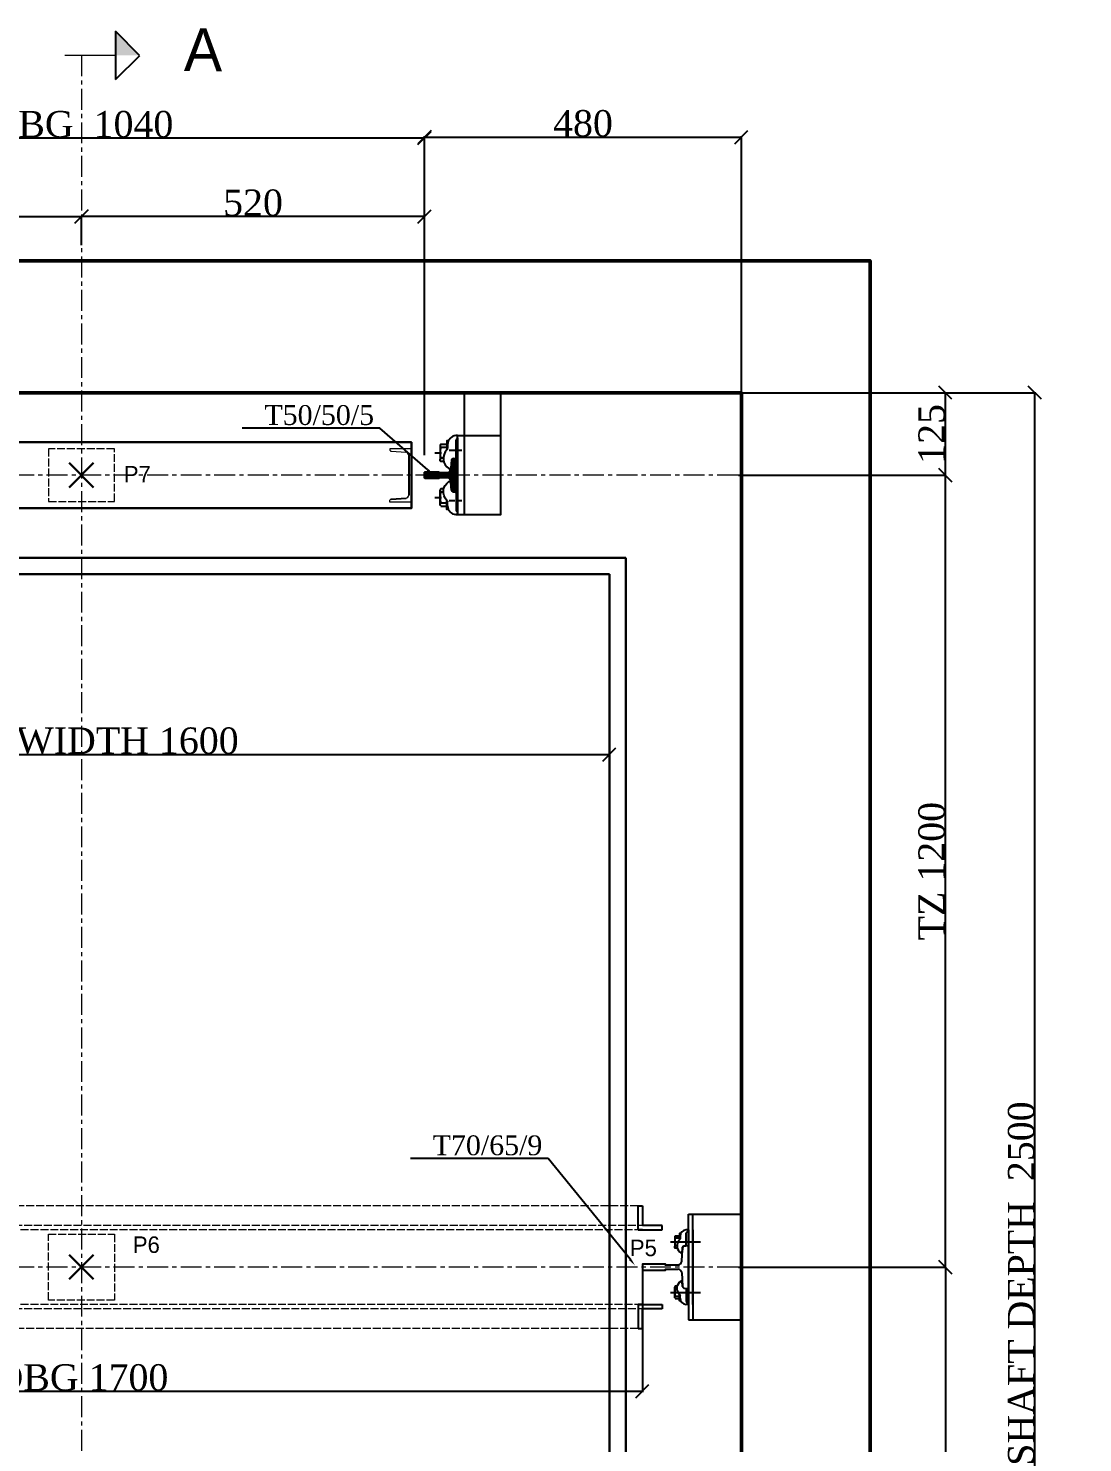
# Model space of a CAD drawing. Header units: millimetres. Extents: x 130 to 3177, y -145 to 3751.
# Drawn here: x 1579 to 3177, y 1607 to 3751 of the extents above; entities that cross this region are included whole.
import ezdxf
from ezdxf import colors
from ezdxf.entities.mleader import LeaderData, LeaderLine
from ezdxf.math import Vec2, Vec3

# ---------------------------------------------------------------- set-up
doc = ezdxf.new("R2010")
doc.units = ezdxf.units.MM
for name, pattern in [('ACAD_ISO02W100', [15, 12, -3]), ('ACAD_ISO10W100', [18, 12, -3, 0, -3]), ('CENTER', [50.8, 31.75, -6.35, 6.35, -6.35]), ('CENTER2', [28.575, 19.05, -3.175, 3.175, -3.175])]:
    doc.linetypes.add(name, pattern=pattern)
for name, color, linetype in [('7', 6, 'ACAD_ISO10W100'), ('PDF_0', 7, 'Continuous'), ('PDF_gide rail', 7, 'Continuous')]:
    doc.layers.add(name, color=color, linetype=linetype)
for name, color, linetype, lineweight in [('Car', 3, 'Continuous', 18), ('CL', 2, 'CENTER', 0), ('DL', 8, 'ACAD_ISO02W100', 0), ('step&guides', 3, 'Continuous', 30), ('Wall', 1, 'Continuous', 50)]:
    doc.layers.add(name, color=color, linetype=linetype, lineweight=lineweight)
doc.styles.add('nassar2', font='cent.shx', dxfattribs={"height": 60})
doc.styles.add('top', font='cent.shx', dxfattribs={"height": 40})
doc.dimstyles.new('top', dxfattribs={"dimtxt": 35, "dimasz": 20, "dimexe": 1.25, "dimexo": 0.625, "dimtad": 1, "dimtxsty": 'top', "dimblk": 'OBLIQUE', "dimcen": 2.5, "dimadec": 0, "dimazin": 0, "dimtfac": 1, "dimtmove": 0, "dimatfit": 3, "dimldrblk": 'OBLIQUE', "dimfxl": 1, "dimarcsym": 0})
pattern_1 = [(45, (19174.27063, -6297.71146), (-0.08838834765, 0.08838834765), [])]

# ---------------------------------------------------------------- blocks, each defined once
blk = doc.blocks.new('_Oblique')
at = {"color": 0, "linetype": 'ByBlock', "lineweight": -2}
blk.add_line((-0.5, -0.5), (0.5, 0.5), dxfattribs=at)
blk = doc.blocks.new('*D35')
at = {"color": 0, "lineweight": -2, "transparency": 16777216}
for p, q in [((1139.9, 3199.2), (1139.9, 3466.8)), ((1139.9, 3465.6), (1659.9, 3465.6)), ((1659.9, 3431.2), (1659.9, 3466.8))]:
    blk.add_line(p, q, dxfattribs=at)
at = {"layer": 'Defpoints', "color": 0, "transparency": 16777216}
for p in [(1659.9, 3465.6), (1659.9, 3430.5), (1139.9, 3198.6)]:
    blk.add_point(p, dxfattribs=at)
at = {"color": 0, "lineweight": -2, "transparency": 16777216, "xscale": 20, "yscale": 20, "zscale": 20, "rotation": 180}
blk.add_blockref('_Oblique', (1139.9, 3465.6), dxfattribs=at)
at = {"color": 0, "lineweight": -2, "transparency": 16777216, "xscale": 20, "yscale": 20, "zscale": 20}
blk.add_blockref('_Oblique', (1659.9, 3465.6), dxfattribs=at)
at = {"color": 0, "transparency": 16777216, "insert": (1399.9, 3486.2), "char_height": 40, "attachment_point": 5, "style": 'top'}
blk.add_mtext('520', dxfattribs=at)
blk = doc.blocks.new('*D36')
at = {"color": 0, "lineweight": -2, "transparency": 16777216}
for p, q in [((1659.9, 3422.4), (1659.9, 3466.8)), ((2179.9, 3465.6), (1659.9, 3465.6)), ((2179.9, 3199.2), (2179.9, 3466.8))]:
    blk.add_line(p, q, dxfattribs=at)
at = {"layer": 'Defpoints', "color": 0, "transparency": 16777216}
for p in [(1659.9, 3465.6), (1659.9, 3421.7), (2179.9, 3198.6)]:
    blk.add_point(p, dxfattribs=at)
at = {"color": 0, "lineweight": -2, "transparency": 16777216, "xscale": 20, "yscale": 20, "zscale": 20, "rotation": 180}
blk.add_blockref('_Oblique', (1659.9, 3465.6), dxfattribs=at)
at = {"color": 0, "lineweight": -2, "transparency": 16777216, "xscale": 20, "yscale": 20, "zscale": 20}
blk.add_blockref('_Oblique', (2179.9, 3465.6), dxfattribs=at)
at = {"color": 0, "transparency": 16777216, "insert": (1919.9, 3486.2), "char_height": 40, "attachment_point": 5, "style": 'top'}
blk.add_mtext('520', dxfattribs=at)
blk = doc.blocks.new('*D37')
at = {"color": 0, "lineweight": -2, "transparency": 16777216}
for p, q in [((1139.9, 3104), (1139.9, 3585.9)), ((1139.9, 3584.6), (2179.9, 3584.6)), ((2179.9, 3104), (2179.9, 3585.9))]:
    blk.add_line(p, q, dxfattribs=at)
at = {"layer": 'Defpoints', "color": 0, "transparency": 16777216}
for p in [(2179.9, 3584.6), (1139.9, 3103.4), (2179.9, 3103.4)]:
    blk.add_point(p, dxfattribs=at)
at = {"color": 0, "lineweight": -2, "transparency": 16777216, "xscale": 20, "yscale": 20, "zscale": 20, "rotation": 180}
blk.add_blockref('_Oblique', (1139.9, 3584.6), dxfattribs=at)
at = {"color": 0, "lineweight": -2, "transparency": 16777216, "xscale": 20, "yscale": 20, "zscale": 20}
blk.add_blockref('_Oblique', (2179.9, 3584.6), dxfattribs=at)
at = {"color": 0, "transparency": 16777216, "insert": (1659.9, 3605.2), "char_height": 40, "attachment_point": 5, "style": 'top'}
blk.add_mtext('DBG  1040', dxfattribs=at)
blk = doc.blocks.new('*D39')
at = {"color": 0, "lineweight": -2, "transparency": 16777216}
for p, q in [((2179.9, 3104), (2179.9, 3587.1)), ((2179.9, 3585.9), (2659.9, 3585.9)), ((2659.9, 3074.2), (2659.9, 3587.1))]:
    blk.add_line(p, q, dxfattribs=at)
at = {"layer": 'Defpoints', "color": 0, "transparency": 16777216}
for p in [(2659.9, 3585.9), (2179.9, 3103.4), (2659.9, 3073.6)]:
    blk.add_point(p, dxfattribs=at)
at = {"color": 0, "lineweight": -2, "transparency": 16777216, "xscale": 20, "yscale": 20, "zscale": 20, "rotation": 180}
blk.add_blockref('_Oblique', (2179.9, 3585.9), dxfattribs=at)
at = {"color": 0, "lineweight": -2, "transparency": 16777216, "xscale": 20, "yscale": 20, "zscale": 20}
blk.add_blockref('_Oblique', (2659.9, 3585.9), dxfattribs=at)
at = {"color": 0, "transparency": 16777216, "insert": (2419.9, 3606.5), "char_height": 40, "attachment_point": 5, "style": 'top'}
blk.add_mtext('480', dxfattribs=at)
blk = doc.blocks.new('*D47')
at = {"color": 0, "lineweight": -2, "transparency": 16777216}
for p, q in [((2891.7, 3198.6), (2970.2, 3198.6)), ((2969, 3073.6), (2969, 3198.6)), ((2655.5, 3073.6), (2970.2, 3073.6))]:
    blk.add_line(p, q, dxfattribs=at)
at = {"layer": 'Defpoints', "color": 0, "transparency": 16777216}
for p in [(2891, 3198.6), (2969, 3198.6), (2654.9, 3073.6)]:
    blk.add_point(p, dxfattribs=at)
at = {"color": 0, "lineweight": -2, "transparency": 16777216, "xscale": 20, "yscale": 20, "zscale": 20}
for p, rotation in [((2969, 3198.6), 90), ((2969, 3073.6), 270)]:
    blk.add_blockref('_Oblique', p, dxfattribs=dict(at, rotation=rotation))
at = {"color": 0, "transparency": 16777216, "insert": (2948.4, 3136.1), "char_height": 40, "attachment_point": 5, "rotation": 90, "style": 'top'}
blk.add_mtext('125', dxfattribs=at)
blk = doc.blocks.new('*D48')
at = {"color": 0, "lineweight": -2, "transparency": 16777216}
for p, q in [((2655.5, 1873.6), (2970.2, 1873.6)), ((2969, 1873.6), (2969, 698.6)), ((2660.5, 698.6), (2970.2, 698.6))]:
    blk.add_line(p, q, dxfattribs=at)
at = {"layer": 'Defpoints', "color": 0, "transparency": 16777216}
for p in [(2654.9, 1873.6), (2659.9, 698.6), (2969, 698.6)]:
    blk.add_point(p, dxfattribs=at)
at = {"color": 0, "lineweight": -2, "transparency": 16777216, "xscale": 20, "yscale": 20, "zscale": 20}
for p, rotation in [((2969, 1873.6), 90), ((2969, 698.6), 270)]:
    blk.add_blockref('_Oblique', p, dxfattribs=dict(at, rotation=rotation))
at = {"color": 0, "transparency": 16777216, "insert": (2948.4, 1136.1), "char_height": 40, "attachment_point": 5, "rotation": 90, "style": 'top'}
blk.add_mtext('1175', dxfattribs=at)
blk = doc.blocks.new('*D49')
at = {"color": 0, "lineweight": -2, "transparency": 16777216}
for p, q in [((2660.5, 3073.6), (2970.2, 3073.6)), ((2969, 1873.6), (2969, 3073.6)), ((2655.5, 1873.6), (2970.2, 1873.6))]:
    blk.add_line(p, q, dxfattribs=at)
at = {"layer": 'Defpoints', "color": 0, "transparency": 16777216}
for p in [(2659.9, 3073.6), (2969, 3073.6), (2654.9, 1873.6)]:
    blk.add_point(p, dxfattribs=at)
at = {"color": 0, "lineweight": -2, "transparency": 16777216, "xscale": 20, "yscale": 20, "zscale": 20}
for p, rotation in [((2969, 3073.6), 90), ((2969, 1873.6), 270)]:
    blk.add_blockref('_Oblique', p, dxfattribs=dict(at, rotation=rotation))
at = {"color": 0, "transparency": 16777216, "insert": (2948.4, 2473.6), "char_height": 40, "attachment_point": 5, "rotation": 90, "style": 'top'}
blk.add_mtext('TZ 1200', dxfattribs=at)
blk = doc.blocks.new('*D62')
at = {"color": 0, "lineweight": -2, "transparency": 16777216}
for p, q in [((809.9, 1868.5), (809.9, 1684.2)), ((2509.9, 1877.5), (2509.9, 1684.2)), ((809.9, 1685.5), (2509.9, 1685.5))]:
    blk.add_line(p, q, dxfattribs=at)
at = {"layer": 'Defpoints', "color": 0, "transparency": 16777216}
for p in [(809.9, 1869.1), (2509.9, 1878.1), (2509.9, 1685.5)]:
    blk.add_point(p, dxfattribs=at)
at = {"color": 0, "lineweight": -2, "transparency": 16777216, "xscale": 20, "yscale": 20, "zscale": 20, "rotation": 180}
blk.add_blockref('_Oblique', (809.9, 1685.5), dxfattribs=at)
at = {"color": 0, "lineweight": -2, "transparency": 16777216, "xscale": 20, "yscale": 20, "zscale": 20}
blk.add_blockref('_Oblique', (2509.9, 1685.5), dxfattribs=at)
at = {"color": 0, "transparency": 16777216, "insert": (1659.9, 1706.1), "char_height": 40, "attachment_point": 5, "style": 'top'}
blk.add_mtext('DBG 1700', dxfattribs=at)
blk = doc.blocks.new('*D63')
at = {"color": 0, "lineweight": -2, "transparency": 16777216}
for p, q in [((859.9, 2923), (859.9, 2649)), ((2459.9, 2923), (2459.9, 2649)), ((859.9, 2650.3), (2459.9, 2650.3))]:
    blk.add_line(p, q, dxfattribs=at)
at = {"layer": 'Defpoints', "color": 0, "transparency": 16777216}
for p in [(859.9, 2923.6), (2459.9, 2923.6), (2459.9, 2650.3)]:
    blk.add_point(p, dxfattribs=at)
at = {"color": 0, "lineweight": -2, "transparency": 16777216, "xscale": 20, "yscale": 20, "zscale": 20, "rotation": 180}
blk.add_blockref('_Oblique', (859.9, 2650.3), dxfattribs=at)
at = {"color": 0, "lineweight": -2, "transparency": 16777216, "xscale": 20, "yscale": 20, "zscale": 20}
blk.add_blockref('_Oblique', (2459.9, 2650.3), dxfattribs=at)
at = {"color": 0, "transparency": 16777216, "insert": (1659.9, 2670.9), "char_height": 40, "attachment_point": 5, "style": 'top'}
blk.add_mtext('CAR WIDTH 1600', dxfattribs=at)
blk = doc.blocks.new('*D54')
at = {"color": 0, "lineweight": -2, "transparency": 16777216}
for p, q in [((2655.5, 3198.6), (3106, 3198.6)), ((3104.7, 698.6), (3104.7, 3198.6)), ((2655.5, 698.6), (3106, 698.6))]:
    blk.add_line(p, q, dxfattribs=at)
at = {"layer": 'Defpoints', "color": 0, "transparency": 16777216}
for p in [(2654.9, 3198.6), (3104.7, 3198.6), (2654.9, 698.6)]:
    blk.add_point(p, dxfattribs=at)
at = {"color": 0, "lineweight": -2, "transparency": 16777216, "xscale": 20, "yscale": 20, "zscale": 20}
for p, rotation in [((3104.7, 3198.6), 90), ((3104.7, 698.6), 270)]:
    blk.add_blockref('_Oblique', p, dxfattribs=dict(at, rotation=rotation))
at = {"color": 0, "transparency": 16777216, "insert": (3084.1, 1848.6), "char_height": 40, "attachment_point": 5, "rotation": 90, "style": 'top'}
blk.add_mtext('SHAFT DEPTH  2500', dxfattribs=at)

msp = doc.modelspace()

# ---------------------------------------------------------------- hatches: boundary and pattern name
h = msp.add_hatch()
h.set_pattern_fill('ANSI31', color=256)
h.set_pattern_definition(pattern_1)
h.paths.add_polyline_path([(2229.853, 3098.702), (2224.554, 3098.702, 0.26508525), (2221.053, 3096.018), (2219.239, 3081.569, -0.36605419), (2214.661, 3077.334), (2202.081, 3077.334), (2202.081, 3078.234), (2179.853, 3078.234), (2179.853, 3073.702), (2229.853, 3073.702)])
h = msp.add_hatch()
h.set_pattern_fill('ANSI31', color=256)
h.set_pattern_definition(pattern_1)
edge = h.paths.add_edge_path()
edge.add_line((2229.853, 3048.23), (2224.554, 3048.23))
edge.add_arc((2225.158, 3052.643), 4.453, 202.826875, 262.21404, ccw=False)
edge.add_line((2221.053, 3050.915), (2219.239, 3065.363))
edge.add_arc((2214.445, 3064.773), 4.83, 7.012299, 87.433754)
edge.add_line((2214.661, 3069.599), (2202.081, 3069.599))
edge.add_line((2202.081, 3069.599), (2202.081, 3068.698))
edge.add_line((2202.081, 3068.698), (2179.853, 3068.698))
edge.add_line((2179.853, 3068.698), (2179.853, 3073.702))
edge.add_line((2179.853, 3073.702), (2229.853, 3073.702))
edge.add_line((2229.853, 3073.702), (2229.853, 3048.23))
at = {"layer": 'Car', "lineweight": 25, "ltscale": 4, "transparency": 16777216}
h = msp.add_hatch(color=256, dxfattribs=at)
h.dxf.hatch_style = 1
h.paths.add_polyline_path([(1711.521, 3709.839), (1711.622, 3746.59), (1748.051, 3709.738)])

# ---------------------------------------------------------------- linework, layer by layer
for p, q in [((664.853, 3198.584), (2654.853, 3198.584)), ((2229.853, 3098.466), (2229.853, 3133.518)), ((2229.853, 3133.518), (2295.265, 3133.518)), ((2156.077, 3103.302), (2156.077, 3043.356)), ((2224.554, 3098.702), (2229.853, 3098.702)), ((2229.853, 3098.466), (2229.853, 3048.466)), ((2179.853, 3078.352), (2179.853, 3069.052)), ((2202.081, 3078.352), (2179.853, 3078.352)), ((2179.853, 3078.352), (2179.853, 3069.052)), ((2179.853, 3069.052), (2179.853, 3078.352)), ((2179.853, 3078.234), (2179.853, 3068.934)), ((2202.081, 3078.234), (2179.853, 3078.234)), ((2179.853, 3078.234), (2179.853, 3068.934)), ((2202.081, 3069.052), (2179.853, 3069.052)), ((2202.081, 3068.934), (2179.853, 3068.934)), ((2202.081, 3077.334), (2202.081, 3078.352)), ((2214.661, 3077.334), (2202.081, 3077.334)), ((2202.081, 3070.071), (2202.081, 3069.052)), ((2214.661, 3069.982), (2202.081, 3069.982)), ((2224.554, 3048.702), (2229.718, 3048.702)), ((2224.554, 3048.702), (2229.853, 3048.702)), ((2229.853, 3048.466), (2229.853, 3013.886)), ((2227.352, 3013.886), (2295.265, 3013.886)), ((2579.853, 1953.584), (2659.853, 1953.584)), ((2579.853, 1906.084), (2579.853, 1841.084)), ((2509.853, 1878.084), (2509.853, 1869.084)), ((2579.853, 1793.584), (2659.853, 1793.584))]:
    msp.add_line(p, q)
at = {"ltscale": 5, "transparency": 33554666}
for p, q in [((2503.279, 1930.138), (2503.335, 1966.659)), ((2503.335, 1966.659), (2509.909, 1966.649)), ((2509.909, 1966.649), (2509.863, 1936.702)), ((2509.853, 1930.128), (2503.279, 1930.138)), ((2503.279, 1930.138), (2539.8, 1930.082)), ((2539.81, 1936.656), (2509.863, 1936.702)), ((2539.8, 1930.082), (2539.81, 1936.656)), ((2503.279, 1817.03), (2539.8, 1817.086)), ((2509.853, 1817.04), (2503.279, 1817.03)), ((2503.279, 1817.03), (2503.335, 1780.51)), ((2539.81, 1810.513), (2509.863, 1810.467)), ((2509.909, 1780.52), (2509.863, 1810.467)), ((2539.8, 1817.086), (2539.81, 1810.513)), ((2503.335, 1780.51), (2509.909, 1780.52))]:
    msp.add_line(p, q, dxfattribs=at)
msp.add_lwpolyline([(2239.853, 3013.886), (2295.265, 3013.886), (2295.265, 3198.584), (2239.853, 3198.584)], close=True)
at = {"layer": 'Car', "lineweight": 25, "ltscale": 4, "transparency": 33554666}
for p, q in [((1711.622, 3746.59, -114), (1711.42, 3673.088, -114)), ((1748.051, 3709.738, -114), (1711.622, 3746.59, -114)), ((1711.42, 3673.088, -114), (1748.167, 3709.612, -114))]:
    msp.add_line(p, q, dxfattribs=at)
at = {"layer": 'Car', "ltscale": 4, "transparency": 33554666}
msp.add_line((1634.733, 3709.839, -114), (1711.521, 3709.839, -114), dxfattribs=at)
at = {"layer": 'Car', "linetype": 'CENTER2', "lineweight": 30, "ltscale": 4, "transparency": 33554666}
for p, q in [((1641.356, 3055.088), (1678.349, 3092.081)), ((1678.349, 3055.088), (1641.356, 3092.081)), ((1678.349, 1855.088), (1641.356, 1892.081)), ((1641.356, 1855.088), (1678.349, 1892.081))]:
    msp.add_line(p, q, dxfattribs=at)
at = {"layer": 'CL'}
for p, q in [((1659.853, 3709.839, -110.467), (1659.853, 26.281)), ((2654.853, 3073.584), (664.853, 3073.584)), ((2654.853, 1873.584), (664.853, 1873.584))]:
    msp.add_line(p, q, dxfattribs=at)
at = {"layer": 'DL'}
for p, q in [((2503.335, 1966.659), (809.797, 1966.395)), ((2530.027, 1936.671), (779.896, 1936.341)), ((2539.8, 1930.138), (779.906, 1930.082)), ((2539.8, 1817.03), (779.905, 1816.754)), ((2530.027, 1810.498), (809.843, 1810.284)), ((2503.335, 1780.51), (814.322, 1780.254))]:
    msp.add_line(p, q, dxfattribs=at)
for points in [[(1609.99, 3033.683), (1709.99, 3033.683), (1709.99, 3113.683), (1609.99, 3113.683)], [(1709.853, 1823.584), (1609.853, 1823.584), (1609.853, 1923.584), (1709.853, 1923.584)]]:
    msp.add_lwpolyline(points, close=True, dxfattribs=at)
at = {"layer": 'PDF_0', "lineweight": 25}
for points in [[(2229.853, 3133.518), (2227.352, 3133.518)], [(2229.853, 3130.054), (2229.853, 3016.878)], [(2229.853, 3016.878), (2229.853, 3130.054)], [(2229.853, 3130.054), (2229.853, 3016.878)], [(2203.452, 3118.185), (2203.452, 3096.705)], [(2204.407, 3120.826), (2213.683, 3120.826)], [(2214.659, 3120.338), (2214.659, 3114.48)], [(2217.322, 3111.713), (2223.963, 3111.713)], [(2224.589, 3111.713), (2225.628, 3111.713)], [(2226.524, 3111.713), (2236.538, 3111.713)], [(2227.84, 3100.811), (2227.84, 3126.684)], [(2195.62, 3107.645), (2203.431, 3107.645)], [(2195.62, 3107.645), (2203.431, 3107.645)], [(2204.407, 3107.645), (2205.384, 3107.645)], [(2208.313, 3099.346), (2204.407, 3099.346)], [(2220.517, 3096.417), (2219.541, 3084.701)], [(2222.47, 3098.858), (2224.423, 3098.858), (2227.039, 3098.947)], [(2203.452, 3029.22), (2203.452, 3050.699)], [(2208.313, 3048.058), (2204.407, 3048.058)], [(2220.517, 3050.988), (2219.541, 3062.704)], [(2222.47, 3048.547), (2224.423, 3048.547), (2227.039, 3048.458)], [(2227.84, 3046.594), (2227.84, 3020.721)], [(2129.172, 3037.22), (2151.829, 3038.636)], [(2195.62, 3039.76), (2203.431, 3039.76)], [(2195.62, 3039.76), (2203.431, 3039.76)], [(2204.407, 3039.76), (2205.384, 3039.76)], [(2204.407, 3026.579), (2213.683, 3026.579)], [(2214.659, 3027.067), (2214.659, 3032.925)], [(2217.322, 3035.221), (2223.963, 3035.221)], [(2224.589, 3035.221), (2225.628, 3035.221)], [(2226.524, 3035.221), (2236.538, 3035.221)], [(2229.853, 3013.886), (2227.352, 3013.886)], [(2579.853, 1816.996), (2579.853, 1953.584)], [(2586.345, 1816.996), (2586.345, 1953.584)], [(2579.853, 1930.172), (2576.046, 1930.172)], [(2577.084, 1930.172), (2577.084, 1930.172)], [(2579.853, 1930.172), (2579.853, 1816.996)], [(2579.853, 1930.172), (2579.853, 1793.584)], [(2586.345, 1930.172), (2586.345, 1816.996)], [(2586.345, 1816.996), (2586.345, 1930.172)], [(2586.345, 1930.172), (2586.345, 1816.996)], [(2586.345, 1930.172), (2586.345, 1793.584)], [(2552.513, 1911.83), (2559.435, 1911.83)], [(2559.103, 1919.302), (2559.103, 1904.075)], [(2559.781, 1921.174), (2566.356, 1921.174)], [(2559.781, 1911.83), (2560.819, 1911.83)], [(2561.165, 1911.83), (2568.086, 1911.83)], [(2567.048, 1920.828), (2567.048, 1916.675)], [(2568.432, 1911.83), (2569.471, 1911.83)], [(2569.817, 1911.83), (2576.738, 1911.83)], [(2576.392, 1906.985), (2576.392, 1925.327)], [(2577.43, 1911.83), (2578.123, 1911.83)], [(2578.469, 1927.404), (2579.853, 1927.404)], [(2578.815, 1911.83), (2585.456, 1911.83)], [(2586.082, 1911.83), (2587.121, 1911.83)], [(2588.017, 1911.83), (2598.031, 1911.83)], [(2562.549, 1905.947), (2559.781, 1905.947)], [(2570.743, 1902.758), (2570.373, 1895.572)], [(2570.509, 1895.565), (2570.509, 1895.565)], [(2572.585, 1905.601), (2573.97, 1905.601), (2575.816, 1905.76)], [(2570.743, 1844.41), (2570.373, 1851.597)], [(2570.509, 1851.604), (2570.509, 1851.604)], [(2552.513, 1835.338), (2559.435, 1835.338)], [(2559.103, 1827.866), (2559.103, 1843.094)], [(2562.549, 1841.222), (2559.781, 1841.222)], [(2559.781, 1835.338), (2560.819, 1835.338)], [(2559.781, 1825.994), (2566.356, 1825.994)], [(2561.165, 1835.338), (2568.086, 1835.338)], [(2567.048, 1826.34), (2567.048, 1830.493)], [(2568.432, 1835.338), (2569.471, 1835.338)], [(2569.817, 1835.338), (2576.738, 1835.338)], [(2576.392, 1840.183), (2576.392, 1821.841)], [(2577.43, 1835.338), (2578.123, 1835.338)], [(2578.815, 1835.338), (2585.456, 1835.338)], [(2586.082, 1835.338), (2587.121, 1835.338)], [(2588.017, 1835.338), (2598.031, 1835.338)], [(2579.853, 1816.996), (2576.046, 1816.996)], [(2577.084, 1816.996), (2577.084, 1816.996)], [(2578.469, 1819.765), (2579.853, 1819.765)]]:
    msp.add_lwpolyline(points, dxfattribs=at)
at = {"layer": 'PDF_0', "lineweight": 13}
msp.add_lwpolyline([(2129.172, 3037.22), (2128.7, 3037.22), (2128.228, 3036.748), (2127.756, 3036.276), (2127.284, 3035.804), (2126.812, 3035.332), (2126.812, 3034.86), (2126.812, 3033.444), (2159.853, 3033.444), (2159.853, 3113.686), (2127.284, 3113.686), (2127.284, 3112.27), (2127.284, 3111.798), (2127.284, 3111.326), (2127.756, 3110.854), (2127.756, 3110.382), (2128.228, 3110.382), (2128.7, 3109.91), (2129.172, 3109.91), (2129.644, 3109.91), (2151.357, 3108.494)], dxfattribs=at)
at = {"layer": 'PDF_0', "lineweight": 25}
for points in [[(2204.404, 3120.427, 0.42555746), (2204.407, 3115.944), (2213.683, 3115.944)], [(2213.671, 3112.043, 0.4769017), (2216.636, 3083.591, 0.14500939), (2217.832, 3083.236)], [(2215.635, 3125.708), (2213.683, 3125.708), (2213.683, 3112.039, 0.19879356), (2214.659, 3114.235)], [(2208.801, 3094.464), (2204.407, 3094.464, -0.42555746), (2204.404, 3098.948)], [(2208.801, 3052.94), (2204.407, 3052.94, 0.42555746), (2204.404, 3048.457)], [(2213.671, 3035.362, -0.4769017), (2216.636, 3063.814, -0.14500939), (2217.832, 3064.168)], [(2204.404, 3026.977, -0.42555746), (2204.407, 3031.461), (2213.683, 3031.461)], [(2215.635, 3021.697), (2213.683, 3021.697), (2213.683, 3035.366, -0.19879356), (2214.659, 3033.169)], [(2559.778, 1920.892, 0.42555746), (2559.781, 1917.713), (2566.356, 1917.713)], [(2566.348, 1914.948, 0.4769017), (2568.45, 1894.778, 0.14500939), (2569.298, 1894.526)], [(2567.74, 1924.635), (2566.356, 1924.635), (2566.356, 1914.945, 0.19879356), (2567.048, 1916.502)], [(2562.895, 1902.486), (2559.781, 1902.486, -0.42555746), (2559.778, 1905.664)], [(2562.895, 1844.682), (2559.781, 1844.682, 0.42555746), (2559.778, 1841.504)], [(2566.348, 1832.221, -0.4769017), (2568.45, 1852.391, -0.14500939), (2569.298, 1852.642)], [(2559.778, 1826.277, -0.42555746), (2559.781, 1829.455), (2566.356, 1829.455)], [(2567.74, 1822.534), (2566.356, 1822.534), (2566.356, 1832.224, -0.19879356), (2567.048, 1830.666)]]:
    msp.add_lwpolyline(points, format="xyb", dxfattribs=at)
for centre, radius, start, end in [((2228.502, 3119.718), 13.848, 94.764301, 178.447705), ((2230.899, 3126.554), 3.062, 109.97479, 177.565369), ((2236.87, 3107.401), 33.439, 165.750386, 194.249614), ((2223.61, 3095.944), 3.129, 111.372873, 171.307511), ((2225.709, 3100.623), 2.139, 308.432243, 5.040786), ((2218.27, 3084.455), 1.295, 250.254053, 10.952428), ((2236.87, 3040.004), 33.439, 165.750386, 194.249614), ((2223.61, 3051.46), 3.129, 188.692489, 248.627127), ((2225.709, 3046.782), 2.139, 354.959214, 51.567757), ((2228.502, 3027.686), 13.848, 181.552295, 265.235699), ((2230.899, 3020.851), 3.062, 182.434631, 250.02521), ((2576.862, 1920.389), 9.817, 94.764301, 178.447705), ((2582.794, 1911.657), 23.705, 165.750386, 194.249614), ((2578.561, 1925.235), 2.171, 92.434631, 177.565369), ((2569.257, 1895.645), 1.119, 272.099382, 356.25679), ((2573.105, 1903.152), 2.503, 101.990352, 160.702621), ((2575.189, 1906.803), 1.217, 301.035537, 8.62894), ((2569.257, 1851.524), 1.119, 3.74321, 87.900618), ((2582.794, 1835.511), 23.705, 165.750386, 194.249614), ((2576.862, 1826.779), 9.817, 181.552295, 265.235699), ((2575.189, 1840.366), 1.217, 351.37106, 58.964463), ((2578.561, 1821.934), 2.171, 182.434631, 267.565369)]:
    msp.add_arc(centre, radius, start, end, dxfattribs=at)
at = {"layer": 'PDF_0', "lineweight": 13}
for centre, radius, start, end in [((2150.035, 3102.551), 6.088, 7.084044, 77.463334), ((2151.033, 3043.649), 5.052, 273.361842, 356.68247)]:
    msp.add_arc(centre, radius, start, end, dxfattribs=at)
at = {"layer": 'PDF_gide rail', "lineweight": 25}
for points in [[(2221.053, 3096.018), (2219.267, 3081.497)], [(2221.053, 3051.387), (2219.267, 3065.908)], [(2221.053, 3051.387), (2219.267, 3065.908)], [(2569.674, 1881.972), (2570.743, 1903.98)], [(2573.959, 1841.558), (2579.853, 1841.084), (2579.853, 1906.084), (2579.853, 1906.084)], [(2573.959, 1905.611), (2579.853, 1906.084), (2579.853, 1841.084), (2579.853, 1841.084)], [(2564.277, 1876.584), (2545.124, 1876.584), (2545.124, 1878.084), (2509.853, 1878.084), (2509.853, 1869.084), (2545.124, 1869.084), (2545.124, 1870.584), (2564.277, 1870.584)], [(2569.674, 1865.196), (2570.743, 1844.41)]]:
    msp.add_lwpolyline(points, dxfattribs=at)
for centre, radius, start, end in [((2225.158, 3094.29), 4.453, 97.78596, 157.173125), ((2214.445, 3082.159), 4.83, 272.566246, 353.433042), ((2214.767, 3065.47), 4.514, 4.441437, 91.341102), ((2225.158, 3053.115), 4.453, 202.826875, 262.21404), ((2225.158, 3053.115), 4.453, 202.826875, 262.21404), ((2574.636, 1901.608), 4.059, 99.590679, 163.538462), ((2562.273, 1883.989), 7.671, 285.142512, 344.7569), ((2562.273, 1863.179), 7.671, 15.2431, 74.857488), ((2574.636, 1845.56), 4.059, 196.461538, 260.409321), ((2574.636, 1845.56), 4.059, 196.461538, 260.409321)]:
    msp.add_arc(centre, radius, start, end, dxfattribs=at)
at = {"layer": 'step&guides'}
for p, q in [((834.853, 2948.584), (2484.853, 2948.584)), ((2484.853, 2948.584), (2484.853, 798.584)), ((859.853, 2923.584), (2459.853, 2923.584)), ((2459.853, 2923.584), (2459.853, 823.584))]:
    msp.add_line(p, q, dxfattribs=at)
msp.add_lwpolyline([(1159.853, 3023.584), (2159.853, 3023.565), (2159.853, 3123.565), (1159.853, 3123.584)], close=True, dxfattribs=at)
at = {"layer": 'Wall'}
for points in [[(2294.853, 498.584), (2854.853, 498.584), (2854.853, 3398.584), (464.853, 3398.584), (464.853, 498.584), (1024.853, 498.584)], [(1024.853, 698.584), (659.853, 698.584), (659.853, 3198.584), (2659.853, 3198.584), (2659.853, 698.584), (2294.853, 698.584)]]:
    msp.add_lwpolyline(points, dxfattribs=at)

# ---------------------------------------------------------------- texts
at = {"ltscale": 4, "transparency": 33554666, "insert": (1873.343, 3750.635, -114), "char_height": 65, "attachment_point": 3, "rotation": 359.727953}
msp.add_mtext_dynamic_manual_height_columns('A', width=315.98199, gutter_width=125, heights=[0], dxfattribs=at)
at = {"linetype": 'ACAD_ISO02W100', "ltscale": 4, "transparency": 33554666, "char_height": 25}
for s, insert, attachment_point in [('P7', (1724.152, 3087.561), 1), ('P6', (1737.813, 1920.056), 1), ('P5', (2531.878, 1915.177), 3)]:
    msp.add_mtext_dynamic_manual_height_columns(s, width=377.71746, gutter_width=125, heights=[0], dxfattribs=dict(at, insert=insert, attachment_point=attachment_point))
at = {"layer": '7', "ltscale": 4, "char_height": 30, "attachment_point": 3}
for s, insert in [('{\\Fcent|c0;T50/50/5}', (2103.33, 3179.702)), ('{\\Fcent|c0;T70/65/9}', (2358.33, 2073.149))]:
    msp.add_mtext_dynamic_manual_height_columns(s, width=812.66208, gutter_width=175, heights=[0], dxfattribs=dict(at, insert=insert))

# ---------------------------------------------------------------- dimensions: what is measured, and where the dimension line sits
for base, p1, p2, text, picture, middle in [((2179.853, 3584.601), (1139.853, 3103.352), (2179.853, 3103.352), 'DBG  <>', '*D37', (1659.853, 3584.601)), ((2459.853, 2650.257), (859.853, 2923.584), (2459.853, 2923.584), 'CAR WIDTH <>', '*D63', (1659.853, 2650.257)), ((2509.853, 1685.462), (809.853, 1869.084), (2509.853, 1878.084), 'DBG <>', '*D62', (1659.853, 1685.462))]:
    dim = msp.add_linear_dim(base=base, p1=p1, p2=p2, text=text, dimstyle='top')
    dim.commit()
    dim.dimension.update_dxf_attribs({"geometry": picture, "text_midpoint": middle, "dimtype": 160})
for base, p1, p2, angle, picture, middle in [((2659.853, 3585.851), (2179.853, 3103.352), (2659.853, 3073.584), 180, '*D39', (2419.853, 3585.851)), ((1659.853, 3465.568), (2179.853, 3198.584), (1659.853, 3421.734), 180, '*D36', (1919.853, 3465.568)), ((2968.99, 3198.584), (2654.853, 3073.584), (2891.033, 3198.584), 90, '*D47', (2968.99, 3136.084)), ((2968.99, 698.584), (2654.853, 1873.584), (2659.853, 698.584), 90, '*D48', (2968.99, 1136.084))]:
    dim = msp.add_linear_dim(base=base, p1=p1, p2=p2, angle=angle, dimstyle='top')
    dim.commit()
    dim.dimension.update_dxf_attribs({"geometry": picture, "text_midpoint": middle, "dimtype": 160})
dim = msp.add_linear_dim(base=(1659.853, 3465.568), p1=(1139.853, 3198.584), p2=(1659.853, 3430.532), dimstyle='top')
dim.commit()
dim.dimension.update_dxf_attribs({"geometry": '*D35', "text_midpoint": (1399.853, 3465.568), "dimtype": 160})
for base, p1, p2, text, picture, middle in [((3104.712, 3198.584), (2654.853, 698.584), (2654.853, 3198.584), 'SHAFT DEPTH  <>', '*D54', (3104.712, 1848.584)), ((2968.99, 3073.584), (2654.853, 1873.584), (2659.853, 3073.584), 'TZ <>', '*D49', (2968.99, 2473.584))]:
    dim = msp.add_linear_dim(base=base, p1=p1, p2=p2, angle=90, text=text, dimstyle='top')
    dim.commit()
    dim.dimension.update_dxf_attribs({"geometry": picture, "text_midpoint": middle, "dimtype": 160})

# ---------------------------------------------------------------- leaders
ml = msp.add_multileader_mtext('Standard')
ml.set_content('', color=256, style='nassar2')
ml.set_leader_properties()
ml.build(insert=Vec2(0, 0))
ml.multileader.update_dxf_attribs({"text_left_attachment_type": 6, "text_right_attachment_type": 6, "arrow_head_size": 12})
ctx = ml.context
ctx.base_point, ctx.char_height, ctx.arrow_head_size, ctx.landing_gap_size, ctx.plane_origin = Vec3(1903.26, 3144.938), 60, 12, 0.09, Vec3(2214.407, 3263.598)
ctx.left_attachment, ctx.right_attachment, ctx.text_align_type = 6, 6, 2
notes = []
notes.append((ctx, [(0, (1, 1, 0), (2112.311, 3144.938), (-1, 0), 208.871, [(0, [(2193.724, 3073.584)], 0, [])])]))
ctx.mtext.insert, ctx.mtext.alignment, ctx.mtext.flow_direction = Vec3(1903.35, 3204.938), 3, 5
ml = msp.add_multileader_mtext('Standard')
ml.set_content('', color=256, style='nassar2')
ml.set_leader_properties()
ml.build(insert=Vec2(0, 0))
ml.multileader.update_dxf_attribs({"text_left_attachment_type": 6, "text_right_attachment_type": 6, "arrow_head_size": 12})
ctx = ml.context
ctx.base_point, ctx.char_height, ctx.arrow_head_size, ctx.landing_gap_size, ctx.plane_origin = Vec3(2158.26, 2038.385), 60, 12, 0.09, Vec3(2539.407, 2066.174)
ctx.left_attachment, ctx.right_attachment, ctx.text_align_type = 6, 6, 2
notes.append((ctx, [(0, (1, 1, 0), (2367.311, 2038.385), (-1, 0), 208.871, [(0, [(2498.724, 1876.16)], 0, [])])]))
ctx.mtext.insert, ctx.mtext.alignment, ctx.mtext.flow_direction = Vec3(2158.35, 2098.385), 3, 5
for ctx, leaders in notes:
    for number, flags, end, landing, length, lines in leaders:
        leader = LeaderData()
        leader.index, (leader.has_last_leader_line, leader.has_dogleg_vector, leader.attachment_direction) = number, flags
        leader.last_leader_point, leader.dogleg_vector, leader.dogleg_length = Vec3(end), Vec3(landing), length
        for number, points, colour, breaks in lines:
            line = LeaderLine()
            line.index, line.vertices, line.color, line.breaks = number, Vec3.list(points), colors.encode_raw_color(colour), breaks
            leader.lines.append(line)
        ctx.leaders.append(leader)

doc.saveas('drawing.dxf')
